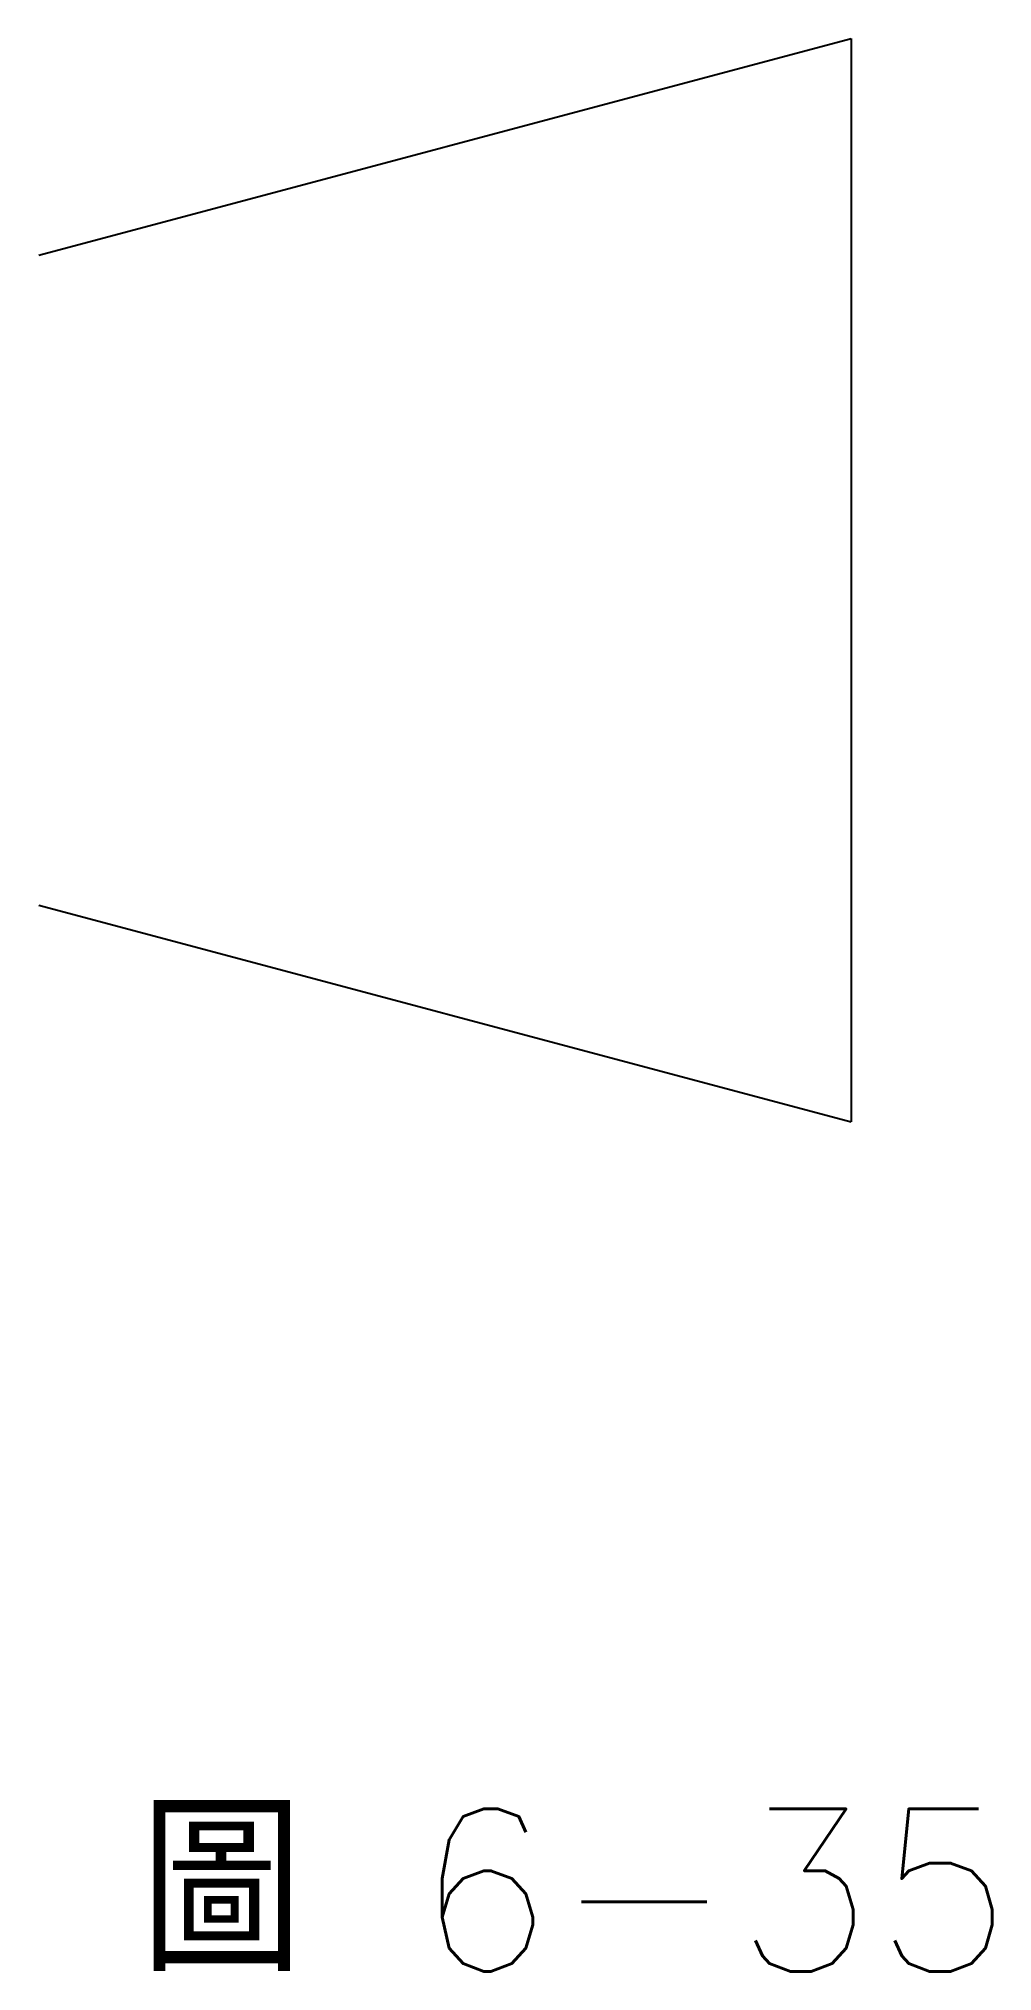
# Model space of a CAD drawing. Extents: x 185 to 202.6, y 15.4 to 51.1.
import ezdxf

# ---------------------------------------------------------------- set-up
doc = ezdxf.new("R2010")
doc.units = 0
doc.layers.add('輪廓線', color=7, linetype='CONTINUOUS')
doc.styles.add('CNS1', font='romans.shx', dxfattribs={"height": 3, "bigfont": 'chineset.shx'})

msp = doc.modelspace()

# ---------------------------------------------------------------- linework, layer by layer
at = {"layer": '輪廓線'}
for p, q in [((185.018, 47.075), (200.018, 51.075)), ((200.018, 51.075), (200.018, 31.075)), ((185.018, 35.075), (200.018, 31.075))]:
    msp.add_line(p, q, dxfattribs=at)

# ---------------------------------------------------------------- texts
at = {"layer": '輪廓線', "style": 'CNS1'}
msp.add_text('圖 6-35', height=3, dxfattribs=at).set_placement((186.896, 15.385))

doc.saveas('drawing.dxf')
